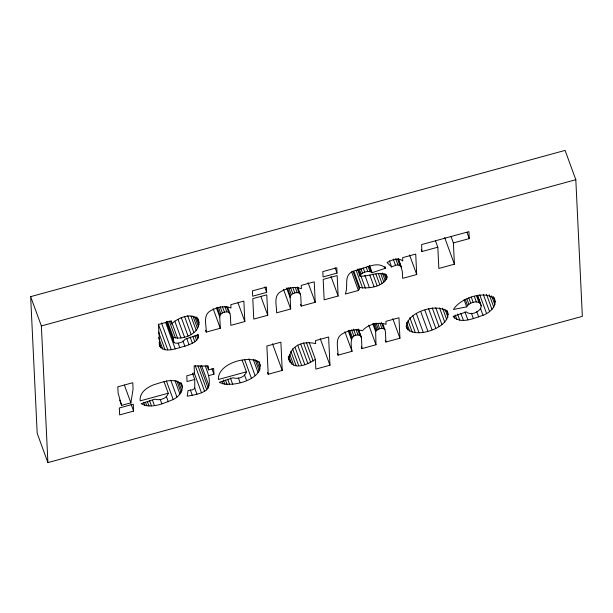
<?xml version="1.0" encoding="UTF-8"?>
<svg xmlns="http://www.w3.org/2000/svg" width="613" height="613" viewBox="0 0 613 613"><rect width="100%" height="100%" fill="white"/><g stroke="black" fill="none" stroke-linecap="round" stroke-linejoin="round"><path stroke-width="0.92" d="M167.464 321.304L173.31 337.288C184.023 340.767 203.026 332.077 198.068 318.837M192.482 373.233L194.758 379.447L194.742 388.542L192.367 389.853L188.015 390.542L187.241 396.228C193.9 394.902 201.187 394.067 206.727 389.822C212.144 383.002 207.914 372.942 205.202 365.846M315.373 359.333C279.643 382.849 281.903 335.824 315.664 343.617L315.519 340.59L328.614 337.012L329.963 365.225L315.841 369.095L315.373 359.333L309.197 342.46M477.642 295.596L481.22 305.902L480.799 308.262C478.048 312.576 470.577 315.749 466.332 311.917L453.068 316.408C460.968 324.629 473.949 318.124 483.013 315.32C490.002 312.699 498.308 305.481 493.863 297.351M372.712 323.595L375.639 331.587L375.984 344.751L361.969 348.59L361.318 346.812M159.165 344.698C163.533 354.636 177.264 347.809 184.865 346.238C190.13 344.253 199.133 341.824 198.566 334.667L185.034 339.25C183.21 342.583 178.59 343.426 175.111 343.134L173.931 342.2L166.452 321.779M406.097 326.43C411.844 341.464 454.156 327.051 447.107 310.776M353.962 271.559L359.808 287.543C369.011 288.738 383.416 287.03 387.064 277.137L386.351 275.183C378.374 270.777 368.658 276.846 360.069 276.179L357.471 269.076M219.761 317.013L220.006 315.281C221.615 312.385 225.553 311.404 228.618 312.109L229.875 313.297L230.381 315.549L230.848 325.365L244.84 321.534L243.859 301.098L230.833 304.661L230.994 307.987C224.205 305.289 216.481 307.404 210.382 310.891C202.696 315.182 206.489 325.25 206.244 332.1L220.305 328.254L219.761 317.013L216.512 308.132M290.148 297.749L290.386 296.018C291.995 293.121 295.933 292.14 298.998 292.853L300.255 294.033L300.761 296.286L301.236 306.102L315.22 302.278L314.247 281.834L301.221 285.397L301.381 288.731C294.592 286.026 286.861 288.148 280.762 291.635C273.084 295.926 276.869 305.987 276.624 312.837L290.685 308.99L290.148 297.749L286.57 287.98M337.365 353.372L338.008 355.149L352.031 351.31C350.728 344.422 349.395 333.158 359.8 335.242L360.996 336.238L361.463 338.047L361.969 348.59M130.876 402.841L133.075 389.155L132.768 382.719L117.819 386.811L118.125 393.24L121.627 405.369L130.876 402.841L124.378 385.079M164 381.677L168.223 393.224C166.905 398.626 159.74 400.833 154.859 399.178L141.113 403.66C151.327 409.246 163.403 403.346 173.195 399.553C179.28 396.588 184.965 389.362 180.935 382.573M246.411 371.83C245.093 377.233 237.921 379.439 233.047 377.784L219.301 382.267C230.695 388.818 266.494 378.819 258.97 362.068C247.667 354.927 217.684 363.463 218.366 379.501L246.411 371.83L242.181 360.283M360.069 276.179L360.275 274.877C362.957 272.057 368.842 270.08 372.191 272.685L385.523 268.241L384.872 266.463M385.523 268.241C378.045 260.219 365.103 268.594 356.268 270.264C342.016 273.72 349.073 284.555 345.295 294.048L358.421 290.455L359.808 287.543M494.515 299.129C484.86 289.413 459.804 298.523 453.474 309.488L466.685 306.868C469.137 302.592 476.684 300.071 480.569 303.588M375.639 331.587C377.24 328.951 380.826 328.009 383.707 328.683L384.933 329.71L385.416 331.602L385.922 342.039L399.937 338.2L398.963 317.756L385.906 321.335L386.044 324.315C377.953 321.771 367.907 324.346 362.337 330.805C355.594 328.476 348.146 330.499 342.169 333.947C334.514 338.246 338.23 348.299 338.008 355.149M170.69 321.25L171.663 323.909C177.893 317.687 192.773 311.358 198.719 320.614M391.623 266.939L395.515 265.291L397.967 264.939L400.833 266.226L402.32 271.498L402.649 278.356L416.702 274.509L415.729 254.066L402.634 257.652L402.795 261C398.113 257 391.646 260.058 387.025 262.54L391.623 266.939L389.347 260.724M30.65 296.646L565.094 150.4L575.814 179.701L582.35 316.354L47.906 462.6L37.186 433.299L30.65 296.646L41.37 325.947L47.906 462.6M41.37 325.947L575.814 179.701M266.67 292.378L252.679 296.202L252.426 290.876L266.41 287.045L266.67 292.378L264.716 287.053M337.05 273.114L323.059 276.946L322.806 271.613L336.798 267.789L337.05 273.114L335.096 267.789M421.292 249.767L421.943 251.545L437.82 247.2L435.544 240.986M437.82 247.2L438.839 268.448L454.402 264.188L453.39 242.94L469.267 238.595L468.93 231.63L421.606 244.579L421.943 251.545M267.758 315.266L253.774 319.089L252.794 298.654L266.785 294.822L267.758 315.266L260.939 296.615M338.146 296.002L324.154 299.834L323.181 279.39L337.165 275.566L338.146 296.002L330.997 276.471M206.88 365.432L208.504 369.877L213.661 368.467L213.937 374.198L208.78 375.608M194.758 379.447L187.057 381.554L186.789 375.823L194.482 373.715L194.114 365.938L208.328 366.122L208.504 369.877M168.223 393.224L140.185 400.894C139.174 392.466 147.319 387.155 154.231 384.596C162.491 382.251 175.579 376.497 181.908 385.232M133.603 411.085L119.65 414.901L119.32 407.99L133.274 404.174L133.603 411.085L131.006 403.975M268.21 374.244L282.233 370.413L280.884 342.192L266.862 346.031L268.21 374.244L267.567 372.466M447.758 312.553C439.038 301.512 403.967 312.645 406.741 328.208M493.181 296.554L495.128 301.887M491.618 295.834L494.867 304.715M466.991 232.381L469.267 238.595M489.235 294.73L493.779 307.167M486.461 294.294L491.978 309.389M483.396 294.669L489.572 311.542M479.749 294.899L486.569 313.542M477.971 297.029L481.22 305.902M477.251 295.704L479.849 302.807M476.6 296.056L478.876 302.278M480.416 308.216L483.013 315.32M474.393 296.577L476.347 301.91M451.114 236.725L453.39 242.94M476.73 311.642L478.684 316.967M471.236 297.09L473.19 302.416M468.776 297.933L470.723 303.259M444.655 237.553L454.402 264.188M466.891 298.952L468.838 304.286M471.42 313.251L473.366 318.576M465.221 299.267L467.497 305.489M464.079 299.765L466.685 306.868M464.945 311.848L467.872 319.84M460.807 313.243L463.405 320.346M457.528 313.971L459.804 320.185M455.244 315.013L456.869 319.45M453.98 316.408L454.624 318.185M446.593 310.255L448.218 314.691M444.992 309.205L447.919 317.197M442.548 308.147L446.77 319.695M439.582 307.964L444.777 322.17M435.766 307.772L441.942 324.637M432.242 307.887L439.069 326.537M409.553 254.97L416.702 274.509M428.61 308.699L435.759 328.231M424.863 310.201L432.012 329.733M420.687 311.504L427.836 331.035M398.335 258.64L401.584 267.521M398.235 259.123L400.833 266.226M397.561 259.176L399.837 265.398M416.334 313.473L423.162 332.123M395.691 258.724L397.967 264.939M393.24 259.077L395.515 265.291M412.833 315.818L419.001 332.69M409.836 317.634L415.361 332.729M408.02 320.706L412.243 332.254M406.473 322.43L409.722 331.304M406.266 325.518L407.89 329.955M386.09 274.478L387.064 277.137M385.286 273.95L386.91 278.386M384.052 273.444L386.328 279.658M382.389 272.946L385.316 280.938M380.627 273.36L383.876 282.241M378.451 273.735L382.022 283.497M392.787 318.668L399.937 338.2M375.869 273.996L379.769 284.654M372.88 274.157L377.11 285.704M369.593 265.582L372.191 272.685M369.233 266.502L371.187 271.827M367.992 266.142L369.938 271.467M369.823 275.107L374.045 286.646M366.145 267.153L367.769 271.597M363.134 267.827L364.758 272.264M382.658 323.495L384.933 329.71M364.873 275.268L369.417 287.696M381.432 322.461L383.707 328.683M360.865 268.594L362.49 273.03M379.953 323.074L381.907 328.399M359.088 268.54L361.042 273.865M385.271 340.261L385.922 342.039M360.827 275.727L365.379 288.164M358.329 269.551L360.275 274.877M377.746 323.419L379.692 328.744M376.037 323.028L378.313 329.242M356.115 270.302L362.612 288.064M374.857 323.71L377.133 329.924M373.616 323.626L376.213 330.729M352.896 271.214L359.394 288.968M351.594 271.812L358.421 290.455M368.834 325.219L375.984 344.751M358.39 329.135L360.996 336.238M358.214 329.166L361.463 338.047M357.854 329.917L359.8 335.242M356.069 329.641L358.015 334.966M353.502 329.112L355.778 335.326M351.601 329.901L353.877 336.116M349.739 330.238L352.337 337.342M348.736 330.399L351.655 338.391M348.23 330.782L351.479 339.663M344.881 331.771L352.031 351.31M308.071 282.739L315.22 302.278M320.216 338.591L329.963 365.225M297.657 286.93L300.255 294.033M297.052 287.528L298.998 292.853M295.19 287.213L297.136 292.539M300.585 304.332L301.236 306.102M292.876 287.574L294.822 292.899M290.516 287.443L292.784 293.658M288.685 287.574L291.29 294.677M287.459 288.026L290.386 296.018M306.362 342.361L313.189 361.011M303.55 342.928L310.699 362.467M283.535 289.459L290.685 308.99M300.768 344.161L307.918 363.693M297.688 345.157L304.837 364.689M295.137 347.64L301.642 365.394M292.539 348.82L298.715 365.685M290.861 351.356L296.056 365.563M289.78 354.368L293.673 365.026M288.769 356.061L291.696 364.053M288.286 356.659L288.938 358.436M288.294 357.302L290.248 362.635M288.355 358.099L289.328 360.758M272.486 343.77L282.233 370.413M238.013 302.891L244.84 321.534M258.924 361.586L260.548 366.03M256.763 360.482L260.012 369.363M255 359.463L259.222 371.011M253.215 359.318L258.096 372.635M248.932 358.766L255.108 375.639M227.599 307.075L229.875 313.297M226.664 306.784L228.618 312.109M244.556 359.517L251.376 378.16M224.81 306.477L226.756 311.802M222.488 306.837L224.442 312.163M220.128 306.707L222.404 312.921M244.533 375.041L246.487 380.366M218.634 307.726L220.902 313.94M217.079 307.289L220.006 315.281M213.155 308.714L220.305 328.254M238.396 377.991L240.02 382.428M230.35 377.899L232.626 384.113M227.691 379.179L229.645 384.504M225.515 380.16L227.139 384.596M205.593 330.323L206.244 332.1M223.324 379.968L224.948 384.412M221.937 381.294L222.91 383.96M197.133 317.457L199.079 322.79M196.053 316.837L198.98 324.829M194.888 317.005L198.459 326.775M192.988 316.193L197.539 328.622M211.983 368.873L213.937 374.198M191.011 316.17L196.206 330.376M197.524 334.568L198.505 337.227M196.497 335.204L197.792 338.751M187.678 315.741L193.854 332.606M194.942 335.824L196.566 340.261M192.865 336.43L194.819 341.755M184.628 316.729L191.126 334.491M201.493 365.409L208.964 385.83M190.099 337.027L192.375 343.249M200.053 365.877L208.175 388.075M181.203 317.373L188.03 336.016M197.953 365.846L206.727 389.822M186.781 338.522L189.057 344.736M195.202 365.609L204.619 391.355M178.054 319.434L184.559 337.196M182.912 340.905L184.865 346.238M194.014 372.359L201.485 392.78M174.751 321.074L180.927 337.947M172.008 323.043L177.532 338.138M194.689 387.998L196.965 394.213M178.176 343.295L179.801 347.74M169.257 321.028L175.433 337.901M166.636 321.741L173.931 342.2M165.51 322.223L175.257 348.858M190.329 390.006L192.283 395.331M161.487 322.959L171.242 349.594M180.735 382.987L182.36 387.424M158.384 324.147L167.809 349.893M178.582 381.884L181.831 390.757M176.82 380.865L181.042 392.404M158.514 331.962L165.012 349.716M175.034 380.711L179.908 394.029M158.545 337.525L162.774 349.073M159.043 342.636L160.997 347.962M170.751 380.16L176.927 397.032M166.368 380.911L173.195 399.553M166.353 396.435L168.299 401.768M160.215 399.385L161.84 403.821M152.491 400.182L154.445 405.507M149.511 400.573L151.457 405.898M147.335 401.553L148.959 405.99M145.465 402.251L146.768 405.806M143.756 402.687L144.729 405.354M119.681 400.044L121.627 405.369M159.817 346.475L158.43 324.476L171.517 320.89L171.663 323.909M173.31 337.288L173.464 340.384"/></g></svg>
